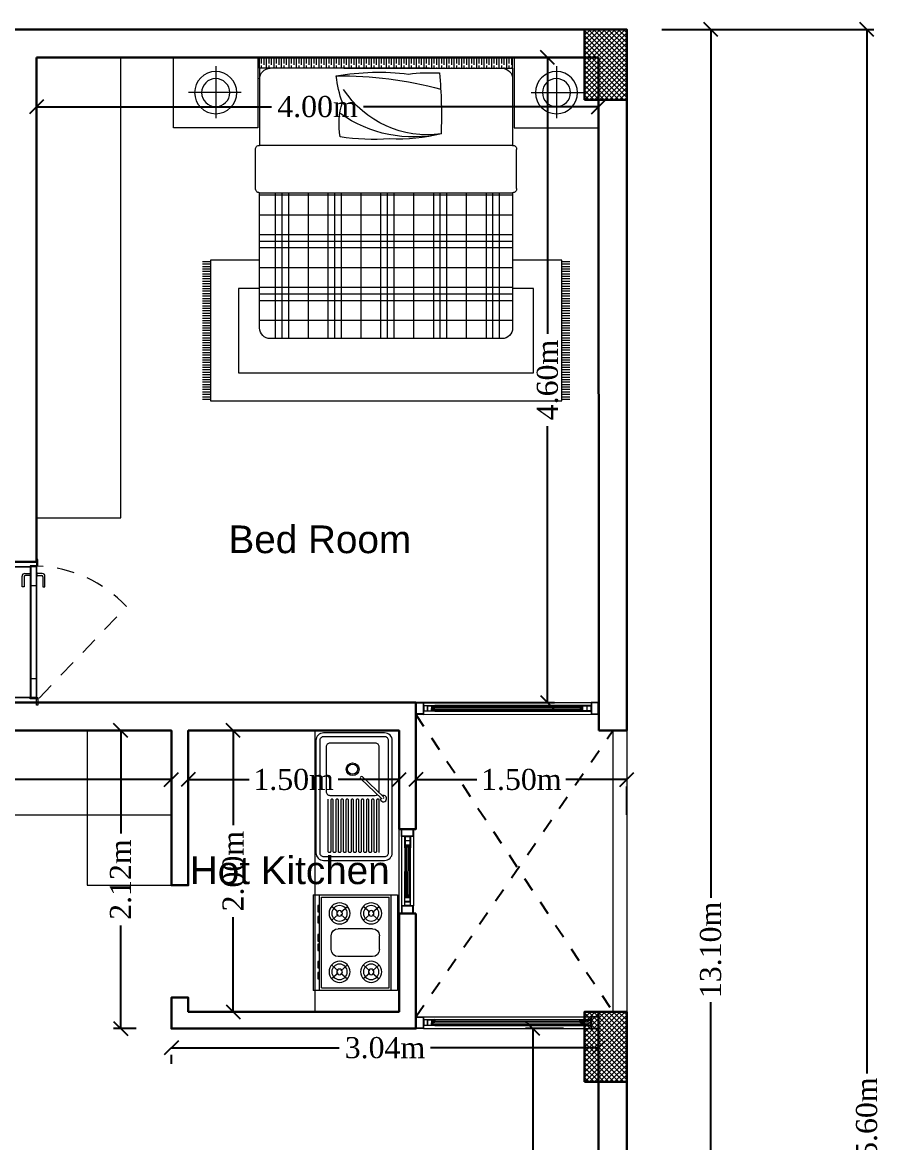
# Model space of a CAD drawing. Header units: millimetres. Extents: x 860 to 1444, y -43 to 267.
# Drawn here: x 1271.9 to 1278.01, y 225.61 to 233.58 of the extents above; entities that cross this region are included whole.
import ezdxf

# ---------------------------------------------------------------- set-up
doc = ezdxf.new("R2010")
doc.units = ezdxf.units.MM
doc.header["$MEASUREMENT"] = 0
doc.linetypes.add('HIDDEN', pattern=[0.375, 0.25, -0.125])
doc.linetypes.add('VW-01 Strichlinie kurz', pattern=[0.15748, 0.07874, -0.07874])
for name, color, linetype, lineweight in [('Dimension', 250, 'Continuous', 9), ('Doors', 252, 'Continuous', 9), ('furniture', 251, 'Continuous', 5), ('furniture int', 251, 'Continuous', 5), ('Furnitures', 251, 'Continuous', 5), ('HATCH', 252, 'Continuous', 5), ('WALL', 7, 'Continuous', 30)]:
    doc.layers.add(name, color=color, linetype=linetype, lineweight=lineweight)
doc.layers.add('Elevation', color=251, linetype='Continuous')
doc.layers.add('windows', color=252, linetype='Continuous')
doc.styles.add('Peshawa CENTER', font='times.ttf', dxfattribs={"height": 0.15})
doc.dimstyles.new('Peshawa', dxfattribs={"dimtxt": 0.15, "dimasz": 0.1, "dimexe": 0.05, "dimexo": 0.25, "dimgap": 0.05, "dimtad": 0, "dimtoh": 1, "dimzin": 0, "dimdsep": 46, "dimtxsty": 'Peshawa CENTER', "dimblk": 'OBLIQUE', "dimcen": 0.09, "dimclrd": 251, "dimclre": 251, "dimclrt": 7, "dimadec": 0, "dimazin": 0, "dimtfac": 1, "dimtofl": 0, "dimtmove": 0, "dimatfit": 3, "dimldrblk": 'NONE', "dimfxl": 0, "dimtolj": 1, "dimtzin": 0, "dimarcsym": 0})

# ---------------------------------------------------------------- blocks, each defined once
blk = doc.blocks.new('_Oblique')
at = {"color": 0, "linetype": 'ByBlock', "lineweight": -2}
blk.add_line((-0.5, -0.5), (0.5, 0.5), dxfattribs=at)
blk = doc.blocks.new('*D237')
at = {"layer": 'Defpoints', "color": 0, "transparency": 16777216}
for p in [(1276.2029, 233.5326), (1276.2029, 220.4326), (1276.8003, 220.4326)]:
    blk.add_point(p, dxfattribs=at)
at = {"layer": 'Dimension', "color": 251, "lineweight": -2, "transparency": 16777216}
for p, q in [((1276.4529, 233.5326), (1276.8503, 233.5326)), ((1276.8003, 233.5326), (1276.8003, 227.3545)), ((1276.8003, 220.4326), (1276.8003, 226.6108)), ((1276.4529, 220.4326), (1276.8503, 220.4326))]:
    blk.add_line(p, q, dxfattribs=at)
at = {"layer": 'Dimension', "color": 251, "lineweight": -2, "transparency": 16777216, "xscale": 0.1, "yscale": 0.1, "zscale": 0.1}
for p, rotation in [((1276.8003, 233.5326), 90), ((1276.8003, 220.4326), 270)]:
    blk.add_blockref('_Oblique', p, dxfattribs=dict(at, rotation=rotation))
at = {"layer": 'Dimension', "color": 7, "transparency": 16777216, "insert": (1276.8003, 226.9826), "char_height": 0.15, "attachment_point": 5, "rotation": 90, "style": 'Peshawa CENTER'}
blk.add_mtext('\\A1;13.10m', dxfattribs=at)
blk = doc.blocks.new('_None')
blk = doc.blocks.new('*D238')
at = {"layer": 'Defpoints', "color": 0, "transparency": 16777216}
for p in [(1276.2029, 233.5326), (1277.9106, 233.5326), (1276.2029, 217.9326)]:
    blk.add_point(p, dxfattribs=at)
at = {"layer": 'Dimension', "color": 251, "lineweight": -2, "transparency": 16777216}
for p, q in [((1276.4529, 233.5326), (1277.9606, 233.5326)), ((1277.9106, 233.5326), (1277.9106, 226.1045)), ((1277.9106, 217.9326), (1277.9106, 225.3608)), ((1276.4529, 217.9326), (1277.9606, 217.9326))]:
    blk.add_line(p, q, dxfattribs=at)
at = {"layer": 'Dimension', "color": 251, "lineweight": -2, "transparency": 16777216, "xscale": 0.1, "yscale": 0.1, "zscale": 0.1}
for p, rotation in [((1277.9106, 233.5326), 90), ((1277.9106, 217.9326), 270)]:
    blk.add_blockref('_Oblique', p, dxfattribs=dict(at, rotation=rotation))
at = {"layer": 'Dimension', "color": 7, "transparency": 16777216, "insert": (1277.9106, 225.7326), "char_height": 0.15, "attachment_point": 5, "rotation": 90, "style": 'Peshawa CENTER'}
blk.add_mtext('\\A1;15.60m', dxfattribs=at)
blk = doc.blocks.new('*U143')
at = {"layer": 'windows', "color": 253, "lineweight": 9}
for p, q in [((-0.0001, 0.823), (0.0005, 1.9938)), ((0.0612, 1.9938), (0.0619, 1.9938)), ((0.0825, 0.823), (0.0824, 1.9938))]:
    blk.add_line(p, q, dxfattribs=at)
at = {"layer": 'windows', "color": 251, "lineweight": 9}
for p, q in [((0.0547, 1.928), (0.0284, 1.9346)), ((0.0555, 0.8887), (0.0292, 0.8822))]:
    blk.add_line(p, q, dxfattribs=at)
at = {"layer": 'windows', "linetype": 'Continuous', "lineweight": 9}
for points in [[(0.0005, 1.9938), (0.0005, 2.0464), (0.0824, 2.0464), (0.0824, 1.9938)], [(0.0593, 1.9659), (0.0593, 1.9659), (0.0593, 1.9918), (0.0238, 1.9918), (0.0238, 1.9659)], [(0.0238, 1.9643), (0.0238, 1.9643), (0.0238, 1.9643), (0.0238, 1.9643), (0.0238, 1.9363), (0.0238, 1.9363), (0.0593, 1.9363), (0.0593, 1.9363), (0.0593, 1.9644), (0.0593, 1.9363), (0.0593, 1.9644), (0.0593, 1.9644), (0.0593, 1.9644), (0.0593, 1.9644), (0.0593, 1.9644), (0.0593, 1.9644), (0.0238, 1.9643), (0.0238, 1.9643), (0.0238, 1.9643), (0.0238, 1.9643)], [(0.0284, 1.928), (0.0547, 1.928), (0.0547, 1.9346), (0.0284, 1.9346)], [(0.0246, 0.8524), (0.0246, 0.8524), (0.0246, 0.8524), (0.0246, 0.8524), (0.0246, 0.8804), (0.0246, 0.8804), (0.0601, 0.8805), (0.0601, 0.8805), (0.0601, 0.8524), (0.0601, 0.8805), (0.0601, 0.8524), (0.0601, 0.8524), (0.0601, 0.8524), (0.0601, 0.8524), (0.0601, 0.8524), (0.0601, 0.8524), (0.0246, 0.8524), (0.0246, 0.8524), (0.0246, 0.8524), (0.0246, 0.8524)], [(0.0292, 0.8887), (0.0555, 0.8887), (0.0555, 0.8822), (0.0292, 0.8822)], [(-0.0001, 0.8229), (0, 0.7703), (0.0825, 0.7704), (0.0825, 0.823)], [(0.0601, 0.8508), (0.0601, 0.8508), (0.0601, 0.825), (0.0246, 0.8249), (0.0246, 0.8508)]]:
    blk.add_lwpolyline(points, close=True, dxfattribs=at)
for points in [[(0.0032, 1.9991), (0.0032, 2.0412, -0.414214), (0.0058, 2.0438), (0.0772, 2.0438, -0.414214), (0.0798, 2.0411), (0.0798, 1.999, -0.414214), (0.0771, 1.9964), (0.0058, 1.9964, -0.414214)], [(0.0026, 0.8177), (0.0026, 0.7756, 0.414214), (0.0052, 0.773), (0.0773, 0.773, 0.414214), (0.0799, 0.7756), (0.0799, 0.8177, 0.414214), (0.0772, 0.8204), (0.0052, 0.8203, 0.414214)]]:
    blk.add_lwpolyline(points, format="xyb", close=True, dxfattribs=at)
for points in [[(0.0619, 1.9938), (0.0619, 1.9346), (0.062, 1.9149), (0.058, 1.9149), (0.058, 1.9175), (0.0593, 1.9175), (0.0593, 1.9346), (0.0238, 1.9346), (0.0238, 1.9175), (0.0251, 1.9175), (0.0251, 1.9149), (0.0212, 1.9149), (0.0212, 1.9346), (0.0211, 1.9938), (0.0619, 1.9938), (0.0238, 1.9938)], [(0.0628, 0.823), (0.0627, 0.8822), (0.0627, 0.9019), (0.0588, 0.9019), (0.0588, 0.8993), (0.0601, 0.8993), (0.0601, 0.8822), (0.0246, 0.8822), (0.0246, 0.8993), (0.0259, 0.8993), (0.0259, 0.9019), (0.022, 0.9019), (0.022, 0.8822), (0.022, 0.823), (0.0628, 0.823), (0.0246, 0.823)]]:
    blk.add_lwpolyline(points, dxfattribs=at)
at = {"layer": 'windows', "color": 253, "lineweight": 9}
for points in [[(0.022, 0.9019), (0.0212, 1.9149)], [(0.062, 1.9149), (0.0627, 0.9019)]]:
    blk.add_lwpolyline(points, dxfattribs=at)
at = {"layer": 'windows', "color": 251, "lineweight": 9}
for points in [[(0.0547, 1.9346), (0.0284, 1.928)], [(0.0555, 0.8822), (0.0292, 0.8887)]]:
    blk.add_lwpolyline(points, dxfattribs=at)
at = {"layer": 'windows', "lineweight": 9}
for points in [[(0.0292, 0.8887), (0.0284, 1.928), (0.0363, 1.928), (0.0371, 0.8887)], [(0.0555, 0.8887), (0.0547, 1.928), (0.0468, 1.928), (0.0476, 0.8887)]]:
    blk.add_lwpolyline(points, close=True, dxfattribs=at)
at = {"layer": 'windows', "color": 251, "lineweight": 9}
for points in [[(0.0468, 1.928), (0.0363, 1.928), (0.0363, 1.9188), (0.0468, 1.9188)], [(0.0455, 1.9267), (0.0376, 1.9267), (0.0376, 1.9201), (0.0455, 1.9201)], [(0.0476, 0.898), (0.0371, 0.8979), (0.0371, 0.8887), (0.0476, 0.8887)], [(0.0463, 0.8966), (0.0384, 0.8966), (0.0384, 0.8901), (0.0463, 0.8901)]]:
    blk.add_lwpolyline(points, close=True, dxfattribs=at)
for centre, start, end in [((0.0248, 1.9114), 2.87925, 86.40836), ((0.0583, 1.9114), 93.64456, 177.17367), ((0.0256, 0.9054), 273.64456, 357.17367), ((0.0591, 0.9054), 182.87925, 266.40836)]:
    blk.add_arc(centre, 0.00351, start, end, dxfattribs=at)
blk = doc.blocks.new('la3')
at = {"layer": 'Furnitures'}
for p, q in [((0.2519, -0.069), (0.0943, -0.2343)), ((0.2664, -0.0828), (0.1088, -0.2481)), ((0.0946, -0.2463), (0.0968, -0.2483))]:
    blk.add_line(p, q, dxfattribs=at)
for points in [[(0.75, -0.539), (0.75, -0.06, 0.414214), (0.69, 0), (-0.19, 0, 0.414214), (-0.25, -0.06), (-0.25, -0.539, 0.414214), (-0.19, -0.599), (0.69, -0.599, 0.414214)], [(0.72, -0.539), (0.72, -0.06, 0.414214), (0.69, -0.03), (-0.19, -0.03, 0.414214), (-0.22, -0.06), (-0.22, -0.539, 0.414214), (-0.19, -0.569), (0.69, -0.569, 0.414214)]]:
    blk.add_lwpolyline(points, format="xyb", close=True, dxfattribs=at)
for points in [[(0.2195, -0.1029), (-0.14, -0.1029, 0.414214), (-0.17, -0.1329), (-0.17, -0.489, 0.414214), (-0.14, -0.519), (0.21, -0.519, 0.414214), (0.24, -0.489), (0.24, -0.1329, 0.151338), (0.2347, -0.1159)], [(0.6891, -0.1029), (0.2776, -0.1029, 0.414214), (0.2691, -0.1114), (0.2691, -0.1144, 0.414214), (0.2776, -0.1229), (0.6806, -0.1229, -0.414214), (0.6891, -0.1314), (0.6891, -0.1344, -0.414214), (0.6806, -0.1429), (0.2776, -0.1429, 0.414214), (0.2691, -0.1514), (0.2691, -0.1544, 0.414214), (0.2776, -0.1629), (0.6806, -0.1629, -0.414214), (0.6891, -0.1714), (0.6891, -0.1744, -0.414214), (0.6806, -0.1829), (0.2776, -0.1829, 0.414214), (0.2691, -0.1914), (0.2691, -0.1944, 0.414214), (0.2776, -0.2029), (0.6806, -0.2029, -0.414214), (0.6891, -0.2114), (0.6891, -0.2144, -0.414214), (0.6806, -0.2229), (0.2776, -0.2229, 0.414214), (0.2691, -0.2314), (0.2691, -0.2344, 0.414214), (0.2776, -0.2429), (0.6806, -0.2429, -0.414214), (0.6891, -0.2514), (0.6891, -0.2544, -0.414214), (0.6806, -0.2629), (0.2776, -0.2629, 0.414214), (0.2691, -0.2714), (0.2691, -0.2744, 0.414214), (0.2776, -0.2829), (0.6806, -0.2829, -0.414214), (0.6891, -0.2914), (0.6891, -0.2944, -0.414214), (0.6806, -0.3029), (0.2776, -0.3029, 0.414214), (0.2691, -0.3114), (0.2691, -0.3144, 0.414214), (0.2776, -0.3229), (0.6806, -0.3229, -0.414214), (0.6891, -0.3314), (0.6891, -0.3344, -0.414214), (0.6806, -0.3429), (0.2776, -0.3429, 0.414214), (0.2691, -0.3514), (0.2691, -0.3544, 0.414214), (0.2776, -0.3629), (0.6806, -0.3629, -0.414214), (0.6891, -0.3714), (0.6891, -0.3744, -0.414214), (0.6806, -0.3829), (0.2776, -0.3829, 0.414214), (0.2691, -0.3914), (0.2691, -0.3944, 0.414214), (0.2776, -0.4029), (0.6806, -0.4029, -0.414214), (0.6891, -0.4114), (0.6891, -0.4144, -0.414214), (0.6806, -0.4229), (0.2776, -0.4229, 0.414214), (0.2691, -0.4314), (0.2691, -0.4344, 0.414214), (0.2776, -0.4429), (0.6806, -0.4429, -0.414214), (0.6891, -0.4514), (0.6891, -0.4544, -0.414214), (0.6806, -0.4629), (0.2776, -0.4629, 0.414214), (0.2691, -0.4714), (0.2691, -0.4744, 0.414214), (0.2776, -0.4829), (0.6806, -0.4829, -0.414214), (0.6891, -0.4914), (0.6891, -0.4944, -0.414214), (0.6806, -0.5029), (0.2691, -0.5029)]]:
    blk.add_lwpolyline(points, format="xyb", dxfattribs=at)
for radius in [0.05, 0.04]:
    blk.add_circle((0.035, -0.3109), radius, dxfattribs=at)
for centre, radius, start, end in [((0.265, -0.0697), 0.025, 249.94386, 202.7875), ((0.258, -0.0748), 0.0085, 46.36568, 136.36568), ((0.1005, -0.2401), 0.0085, 136.36568, 226.36568), ((0.1026, -0.2422), 0.0085, 226.36568, 316.36568)]:
    blk.add_arc(centre, radius, start, end, dxfattribs=at)
blk = doc.blocks.new('A$C73342E29')
at = {"layer": 'Furnitures'}
for p, q in [((0.6801, 0.6), (0, 0.6)), ((0, 0.6), (0, 0)), ((0.6805, 0), (0.6805, 0.6011)), ((0, 0.5557), (0.6805, 0.5557)), ((0.0179, 0.0597), (0.0179, 0.5414)), ((0.0179, 0.5414), (0.6626, 0.5414)), ((0.6626, 0.0597), (0.6626, 0.5414)), ((0.1237, 0.4226), (0.0827, 0.4693)), ((0.1237, 0.4033), (0.0827, 0.3566)), ((0.1406, 0.4226), (0.1817, 0.4693)), ((0.1406, 0.4033), (0.1817, 0.3566)), ((0.241, 0.4228), (0.241, 0.1783)), ((0.291, 0.4728), (0.3895, 0.4728)), ((0.4395, 0.4228), (0.4395, 0.1783)), ((0.5399, 0.4226), (0.4988, 0.4693)), ((0.5399, 0.4033), (0.4988, 0.3566)), ((0.5568, 0.4226), (0.5978, 0.4693)), ((0.5568, 0.4033), (0.5978, 0.3566)), ((0.1237, 0.1978), (0.0827, 0.2445)), ((0.1406, 0.1978), (0.1817, 0.2445)), ((0.5399, 0.1978), (0.4988, 0.2445)), ((0.5568, 0.1978), (0.5978, 0.2445)), ((0.1237, 0.1785), (0.0827, 0.1318)), ((0.1406, 0.1785), (0.1817, 0.1318)), ((0.5399, 0.1785), (0.4988, 0.1318)), ((0.5568, 0.1785), (0.5978, 0.1318)), ((0.291, 0.1283), (0.3895, 0.1283)), ((0, 0.0454), (0.6805, 0.0454)), ((0.0179, 0.0597), (0.6626, 0.0597)), ((0.0821, 0.034), (0.0821, 0.0454)), ((0.1275, 0.034), (0.0821, 0.034)), ((0.1275, 0.0454), (0.1275, 0.034)), ((0.1615, 0.034), (0.1615, 0.0454)), ((0.2069, 0.034), (0.1615, 0.034)), ((0.2069, 0.0454), (0.2069, 0.034)), ((0.2838, 0.034), (0.2838, 0.0454)), ((0.3292, 0.034), (0.2838, 0.034)), ((0.3292, 0.0454), (0.3292, 0.034)), ((0.3516, 0.034), (0.3516, 0.0454)), ((0.397, 0.034), (0.3516, 0.034)), ((0.397, 0.0454), (0.397, 0.034)), ((0.4807, 0.034), (0.4807, 0.0454)), ((0.526, 0.034), (0.4807, 0.034)), ((0.526, 0.0454), (0.526, 0.034)), ((0.5601, 0.034), (0.5601, 0.0454)), ((0.6054, 0.034), (0.5601, 0.034)), ((0.6054, 0.0454), (0.6054, 0.034)), ((0.6805, 0), (0, 0))]:
    blk.add_line(p, q, dxfattribs=at)
for centre, radius in [((0.1322, 0.413), 0.075), ((0.5483, 0.413), 0.075), ((0.1322, 0.413), 0.055), ((0.1322, 0.413), 0.02), ((0.5483, 0.413), 0.055), ((0.5483, 0.413), 0.02), ((0.1322, 0.1882), 0.075), ((0.1322, 0.1882), 0.055), ((0.5483, 0.1882), 0.075), ((0.5483, 0.1882), 0.055), ((0.1322, 0.1882), 0.02), ((0.5483, 0.1882), 0.02)]:
    blk.add_circle(centre, radius, dxfattribs=at)
for centre, start, end in [((0.291, 0.4228), 90, 180), ((0.3895, 0.4228), 0, 90), ((0.291, 0.1783), 180, 270), ((0.3895, 0.1783), 270, 360)]:
    blk.add_arc(centre, 0.05, start, end, dxfattribs=at)
blk = doc.blocks.new('*U145')
at = {"layer": 'windows', "color": 253, "lineweight": 9}
for p, q in [((0, 0.3322), (0.0006, 0.8159)), ((0.0613, 0.8159), (0.062, 0.8159)), ((0.0825, 0.3322), (0.0825, 0.8159))]:
    blk.add_line(p, q, dxfattribs=at)
at = {"layer": 'windows', "color": 251, "lineweight": 9}
for p, q in [((0.0548, 0.7502), (0.0285, 0.7567)), ((0.0556, 0.398), (0.0292, 0.3914))]:
    blk.add_line(p, q, dxfattribs=at)
at = {"layer": 'windows', "linetype": 'Continuous', "lineweight": 9}
for points in [[(0.0006, 0.8159), (0.0006, 0.8685), (0.0825, 0.8685), (0.0825, 0.8159)], [(0.0594, 0.7881), (0.0594, 0.7881), (0.0594, 0.8139), (0.0239, 0.8139), (0.0239, 0.788)], [(0.0239, 0.7865), (0.0239, 0.7865), (0.0239, 0.7865), (0.0239, 0.7865), (0.0239, 0.7584), (0.0239, 0.7584), (0.0594, 0.7585), (0.0594, 0.7585), (0.0594, 0.7865), (0.0594, 0.7585), (0.0594, 0.7865), (0.0594, 0.7865), (0.0594, 0.7865), (0.0594, 0.7865), (0.0594, 0.7865), (0.0594, 0.7865), (0.0239, 0.7865), (0.0239, 0.7865), (0.0239, 0.7865), (0.0239, 0.7865)], [(0.0285, 0.7501), (0.0548, 0.7502), (0.0548, 0.7567), (0.0285, 0.7567)], [(0.0292, 0.398), (0.0556, 0.398), (0.0556, 0.3914), (0.0292, 0.3914)], [(0, 0.3322), (0, 0.2796), (0.0826, 0.2796), (0.0825, 0.3322)], [(0.0247, 0.3616), (0.0247, 0.3616), (0.0247, 0.3616), (0.0247, 0.3616), (0.0246, 0.3897), (0.0246, 0.3897), (0.0602, 0.3897), (0.0602, 0.3897), (0.0602, 0.3617), (0.0602, 0.3897), (0.0602, 0.3617), (0.0602, 0.3617), (0.0602, 0.3617), (0.0602, 0.3617), (0.0602, 0.3617), (0.0602, 0.3617), (0.0247, 0.3616), (0.0247, 0.3616), (0.0247, 0.3616), (0.0247, 0.3616)], [(0.0602, 0.3601), (0.0602, 0.3601), (0.0602, 0.3342), (0.0247, 0.3342), (0.0247, 0.3601)]]:
    blk.add_lwpolyline(points, close=True, dxfattribs=at)
for points in [[(0.0033, 0.8212), (0.0033, 0.8633, -0.414214), (0.0059, 0.8659), (0.0773, 0.8659, -0.414214), (0.0799, 0.8633), (0.0799, 0.8212, -0.414214), (0.0772, 0.8185), (0.0059, 0.8186, -0.414214)], [(0.0026, 0.3269), (0.0026, 0.2848, 0.414214), (0.0053, 0.2822), (0.0773, 0.2822, 0.414214), (0.0799, 0.2849), (0.0799, 0.327, 0.414214), (0.0773, 0.3296), (0.0052, 0.3295, 0.414214)]]:
    blk.add_lwpolyline(points, format="xyb", close=True, dxfattribs=at)
for points in [[(0.062, 0.8159), (0.062, 0.7567), (0.062, 0.737), (0.0581, 0.737), (0.0581, 0.7396), (0.0594, 0.7396), (0.0594, 0.7567), (0.0239, 0.7567), (0.0239, 0.7396), (0.0252, 0.7396), (0.0252, 0.737), (0.0213, 0.737), (0.0213, 0.7567), (0.0212, 0.8159), (0.062, 0.8159), (0.0239, 0.8159)], [(0.0628, 0.3322), (0.0628, 0.3914), (0.0628, 0.4111), (0.0588, 0.4111), (0.0588, 0.4085), (0.0602, 0.4085), (0.0602, 0.3914), (0.0246, 0.3914), (0.0246, 0.4085), (0.026, 0.4085), (0.026, 0.4111), (0.022, 0.4111), (0.022, 0.3914), (0.022, 0.3322), (0.0628, 0.3322), (0.0247, 0.3322)]]:
    blk.add_lwpolyline(points, dxfattribs=at)
at = {"layer": 'windows', "color": 253, "lineweight": 9}
for points in [[(0.022, 0.4111), (0.0213, 0.737)], [(0.062, 0.737), (0.0628, 0.4111)]]:
    blk.add_lwpolyline(points, dxfattribs=at)
at = {"layer": 'windows', "color": 251, "lineweight": 9}
for points in [[(0.0548, 0.7567), (0.0285, 0.7501)], [(0.0556, 0.3914), (0.0292, 0.398)]]:
    blk.add_lwpolyline(points, dxfattribs=at)
at = {"layer": 'windows', "lineweight": 9}
for points in [[(0.0292, 0.398), (0.0285, 0.7501), (0.0364, 0.7501), (0.0372, 0.398)], [(0.0556, 0.398), (0.0548, 0.7502), (0.0469, 0.7502), (0.0476, 0.398)]]:
    blk.add_lwpolyline(points, close=True, dxfattribs=at)
at = {"layer": 'windows', "color": 251, "lineweight": 9}
for points in [[(0.0469, 0.7502), (0.0364, 0.7501), (0.0364, 0.7409), (0.0469, 0.7409)], [(0.0456, 0.7488), (0.0377, 0.7488), (0.0377, 0.7423), (0.0456, 0.7423)], [(0.0477, 0.4072), (0.0371, 0.4072), (0.0371, 0.398), (0.0477, 0.398)], [(0.0463, 0.4059), (0.0384, 0.4059), (0.0385, 0.3993), (0.0463, 0.3993)]]:
    blk.add_lwpolyline(points, close=True, dxfattribs=at)
for centre, start, end in [((0.0249, 0.7335), 2.87925, 86.40836), ((0.0584, 0.7335), 93.64456, 177.17367), ((0.0256, 0.4146), 273.64456, 357.17367), ((0.0591, 0.4146), 182.87925, 266.40836)]:
    blk.add_arc(centre, 0.00351, start, end, dxfattribs=at)
blk = doc.blocks.new('*U133')
at = {"layer": 'Doors', "ltscale": 5}
for p, q in [((0.0575, 0.9254), (0.0568, 0.7738)), ((0.9864, 0.9207), (0.9856, 0.7691))]:
    blk.add_line(p, q, dxfattribs=at)
at = {"layer": 'Doors', "linetype": 'Continuous'}
for p, q in [((0.8439, 0.8142), (0.8439, 0.8285)), ((0.8439, 0.8285), (0.9203, 0.8281)), ((0.9155, 0.8138), (0.8439, 0.8142)), ((0.9248, 0.7708), (0.925, 0.8042)), ((0.9393, 0.8089), (0.9391, 0.7707)), ((0.9174, 0.7223), (0.9174, 0.7251)), ((0.9461, 0.7221), (0.9174, 0.7223)), ((0.9463, 0.7707), (0.9176, 0.7709)), ((0.9176, 0.7709), (0.9176, 0.768)), ((0.9246, 0.7222), (0.9244, 0.6888)), ((0.9387, 0.684), (0.9389, 0.7222)), ((0.9461, 0.7221), (0.9461, 0.725)), ((0.9463, 0.7707), (0.9463, 0.7678)), ((0.8432, 0.6797), (0.8431, 0.6654)), ((0.8431, 0.6654), (0.9195, 0.665)), ((0.9148, 0.6793), (0.8432, 0.6797))]:
    blk.add_line(p, q, dxfattribs=at)
at = {"layer": 'Doors'}
for p, q in [((0.1913, 0.7716, 0), (0.1911, 0.7288, 0)), ((0.8541, 0.7683, 0), (0.8539, 0.7255, 0))]:
    blk.add_line(p, q, dxfattribs=at)
at = {"layer": 'Doors', "linetype": 'HIDDEN', "ltscale": 0.5}
blk.add_line((0.0521, 0.7115, 0), (0.6998, 0.0854), dxfattribs=at)
at = {"layer": 'Doors'}
for points in [[(0.0534, 0.9295), (-0.0022, 0.9298), (-0.0021, 0.9387), (0.0535, 0.9384)], [(0.9905, 0.9248), (1.0461, 0.9245), (1.0461, 0.9334), (0.9905, 0.9337)], [(0.002, 0.7298), (0.0483, 0.7296), (0.0483, 0.7206), (0.002, 0.7209)], [(0.9914, 0.7248), (0.0535, 0.7295), (0.0538, 0.7723), (0.9916, 0.7676)], [(0.9879, 0.7284), (0.0571, 0.7331), (0.0573, 0.7687), (0.9881, 0.764)], [(1.0399, 0.7245), (0.9935, 0.7248), (0.9935, 0.7159), (1.0398, 0.7156)]]:
    blk.add_lwpolyline(points, close=True, dxfattribs=at)
at = {"layer": 'Doors', "ltscale": 5}
for points in [[(0.0483, 0.7296), (0.0483, 0.7296), (0.0486, 0.7739), (0.0568, 0.7738), (0.0575, 0.9254), (0.0534, 0.9254), (0.0534, 0.9295), (0.022, 0.9297), (0.0209, 0.7297), (0.0483, 0.7296)], [(0.9935, 0.7248), (0.9935, 0.7248), (0.9938, 0.7691), (0.9856, 0.7691), (0.9864, 0.9207), (0.9905, 0.9207), (0.9905, 0.9248), (1.0219, 0.9246), (1.0209, 0.7246), (0.9935, 0.7248)]]:
    blk.add_lwpolyline(points, dxfattribs=at)
at = {"layer": 'Doors', "linetype": 'Continuous'}
blk.add_lwpolyline([(0.0523, 0.7771, 0.414214), (0.0514, 0.7762), (0.0513, 0.7681, 0.414214), (0.0523, 0.7671), (0.0542, 0.7671, 0.414214), (0.0552, 0.768), (0.0552, 0.7762, 0.414214), (0.0543, 0.7771)], format="xyb", close=True, dxfattribs=at)
blk.add_circle((0.0521, 0.7233), 0.00573, dxfattribs=at)
for centre, radius, start, end in [((0.9154, 0.8043), 0.00955, 359.70999, 89.70999), ((0.9202, 0.809, 0), 0.0191, 359.70999, 89.70999), ((0.9148, 0.6889), 0.00955, 269.70999, 359.70999), ((0.9196, 0.6841, 0), 0.0191, 269.70999, 359.70999)]:
    blk.add_arc(centre, radius, start, end, dxfattribs=at)
at = {"layer": 'Doors', "linetype": 'HIDDEN', "ltscale": 0.5}
blk.add_arc((0.0869, 0.7514), 0.9052, 312.62367, 357.73013, dxfattribs=at)
blk = doc.blocks.new('*D244')
at = {"layer": 'Defpoints', "color": 0, "transparency": 16777216}
for p in [(1272.0029, 233.3326), (1276.0029, 233.3326), (1276.0029, 232.9823)]:
    blk.add_point(p, dxfattribs=at)
at = {"layer": 'HATCH', "color": 251, "lineweight": -2, "transparency": 16777216}
for p, q in [((1272.0029, 233.0826), (1272.0029, 232.9323)), ((1276.0029, 233.0826), (1276.0029, 232.9323)), ((1272.0029, 232.9823), (1273.6752, 232.9823)), ((1276.0029, 232.9823), (1274.3306, 232.9823))]:
    blk.add_line(p, q, dxfattribs=at)
at = {"layer": 'HATCH', "color": 251, "lineweight": -2, "transparency": 16777216, "xscale": 0.1, "yscale": 0.1, "zscale": 0.1, "rotation": 180}
blk.add_blockref('_Oblique', (1272.0029, 232.9823), dxfattribs=at)
at = {"layer": 'HATCH', "color": 251, "lineweight": -2, "transparency": 16777216, "xscale": 0.1, "yscale": 0.1, "zscale": 0.1}
blk.add_blockref('_Oblique', (1276.0029, 232.9823), dxfattribs=at)
at = {"layer": 'HATCH', "color": 7, "transparency": 16777216, "insert": (1274.0029, 232.9823), "char_height": 0.15, "attachment_point": 5, "style": 'Peshawa CENTER'}
blk.add_mtext('\\A1;4.00m', dxfattribs=at)
blk = doc.blocks.new('*D245')
at = {"layer": 'Defpoints', "color": 0, "transparency": 16777216}
for p in [(1274.4408, 233.3326), (1275.6395, 233.3326), (1274.4408, 228.7431)]:
    blk.add_point(p, dxfattribs=at)
at = {"layer": 'HATCH', "color": 251, "lineweight": -2, "transparency": 16777216}
for p, q in [((1274.6908, 233.3326), (1275.6895, 233.3326)), ((1275.6395, 233.3326), (1275.6395, 231.3656)), ((1275.6395, 228.7431), (1275.6395, 230.7101)), ((1274.6908, 228.7431), (1275.6895, 228.7431))]:
    blk.add_line(p, q, dxfattribs=at)
at = {"layer": 'HATCH', "color": 251, "lineweight": -2, "transparency": 16777216, "xscale": 0.1, "yscale": 0.1, "zscale": 0.1}
for p, rotation in [((1275.6395, 233.3326), 90), ((1275.6395, 228.7431), 270)]:
    blk.add_blockref('_Oblique', p, dxfattribs=dict(at, rotation=rotation))
at = {"layer": 'HATCH', "color": 7, "transparency": 16777216, "insert": (1275.6395, 231.0379), "char_height": 0.15, "attachment_point": 5, "rotation": 90, "style": 'Peshawa CENTER'}
blk.add_mtext('\\A1;4.60m', dxfattribs=at)
blk = doc.blocks.new('*D247')
at = {"layer": 'Defpoints', "color": 0, "transparency": 16777216}
for p in [(1269.8029, 228.5431), (1272.9629, 228.5431), (1272.9629, 228.1946)]:
    blk.add_point(p, dxfattribs=at)
at = {"layer": 'HATCH', "color": 251, "lineweight": -2, "transparency": 16777216}
for p, q in [((1269.8029, 228.2931), (1269.8029, 228.1446)), ((1272.9629, 228.2931), (1272.9629, 228.1446)), ((1269.8029, 228.1946), (1271.0579, 228.1946)), ((1272.9629, 228.1946), (1271.7079, 228.1946))]:
    blk.add_line(p, q, dxfattribs=at)
at = {"layer": 'HATCH', "color": 251, "lineweight": -2, "transparency": 16777216, "xscale": 0.1, "yscale": 0.1, "zscale": 0.1, "rotation": 180}
blk.add_blockref('_Oblique', (1269.8029, 228.1946), dxfattribs=at)
at = {"layer": 'HATCH', "color": 251, "lineweight": -2, "transparency": 16777216, "xscale": 0.1, "yscale": 0.1, "zscale": 0.1}
blk.add_blockref('_Oblique', (1272.9629, 228.1946), dxfattribs=at)
at = {"layer": 'HATCH', "color": 7, "transparency": 16777216, "insert": (1271.3829, 228.1946), "char_height": 0.15, "attachment_point": 5, "style": 'Peshawa CENTER'}
blk.add_mtext('\\A1;3.16m', dxfattribs=at)
blk = doc.blocks.new('*D249')
at = {"layer": 'Defpoints', "color": 0, "transparency": 16777216}
for p in [(1273.0829, 228.5431), (1274.5829, 228.5431), (1274.5829, 228.1946)]:
    blk.add_point(p, dxfattribs=at)
at = {"layer": 'HATCH', "color": 251, "lineweight": -2, "transparency": 16777216}
for p, q in [((1273.0829, 228.2931), (1273.0829, 228.1446)), ((1274.5829, 228.2931), (1274.5829, 228.1446)), ((1273.0829, 228.1946), (1273.5164, 228.1946)), ((1274.5829, 228.1946), (1274.1494, 228.1946))]:
    blk.add_line(p, q, dxfattribs=at)
at = {"layer": 'HATCH', "color": 251, "lineweight": -2, "transparency": 16777216, "xscale": 0.1, "yscale": 0.1, "zscale": 0.1, "rotation": 180}
blk.add_blockref('_Oblique', (1273.0829, 228.1946), dxfattribs=at)
at = {"layer": 'HATCH', "color": 251, "lineweight": -2, "transparency": 16777216, "xscale": 0.1, "yscale": 0.1, "zscale": 0.1}
blk.add_blockref('_Oblique', (1274.5829, 228.1946), dxfattribs=at)
at = {"layer": 'HATCH', "color": 7, "transparency": 16777216, "insert": (1273.8329, 228.1946), "char_height": 0.15, "attachment_point": 5, "style": 'Peshawa CENTER'}
blk.add_mtext('\\A1;1.50m', dxfattribs=at)
blk = doc.blocks.new('*D250')
at = {"layer": 'Defpoints', "color": 0, "transparency": 16777216}
for p in [(1274.7029, 228.1946), (1276.2029, 228.1946), (1276.2029, 228.1946)]:
    blk.add_point(p, dxfattribs=at)
at = {"layer": 'HATCH', "color": 251, "lineweight": -2, "transparency": 16777216}
for p, q in [((1274.7029, 228.4446), (1274.7029, 228.2446)), ((1274.7029, 228.1946), (1275.1364, 228.1946)), ((1276.2029, 228.1946), (1275.7694, 228.1946)), ((1276.2029, 227.9446), (1276.2029, 228.1446))]:
    blk.add_line(p, q, dxfattribs=at)
at = {"layer": 'HATCH', "color": 251, "lineweight": -2, "transparency": 16777216, "xscale": 0.1, "yscale": 0.1, "zscale": 0.1, "rotation": 180}
blk.add_blockref('_Oblique', (1274.7029, 228.1946), dxfattribs=at)
at = {"layer": 'HATCH', "color": 251, "lineweight": -2, "transparency": 16777216, "xscale": 0.1, "yscale": 0.1, "zscale": 0.1}
blk.add_blockref('_Oblique', (1276.2029, 228.1946), dxfattribs=at)
at = {"layer": 'HATCH', "color": 7, "transparency": 16777216, "insert": (1275.4529, 228.1946), "char_height": 0.15, "attachment_point": 5, "style": 'Peshawa CENTER'}
blk.add_mtext('\\A1;1.50m', dxfattribs=at)
blk = doc.blocks.new('*D251')
at = {"layer": 'Defpoints', "color": 0, "transparency": 16777216}
for p in [(1273.4151, 228.5431), (1273.4034, 226.5431), (1273.4151, 226.5431)]:
    blk.add_point(p, dxfattribs=at)
at = {"layer": 'HATCH', "color": 251, "lineweight": -2, "transparency": 16777216}
for p, q in [((1273.1651, 228.5431), (1273.3534, 228.5431)), ((1273.4034, 228.5431), (1273.4034, 227.8702)), ((1273.4034, 226.5431), (1273.4034, 227.216)), ((1273.1651, 226.5431), (1273.3534, 226.5431))]:
    blk.add_line(p, q, dxfattribs=at)
at = {"layer": 'HATCH', "color": 251, "lineweight": -2, "transparency": 16777216, "xscale": 0.1, "yscale": 0.1, "zscale": 0.1}
for p, rotation in [((1273.4034, 228.5431), 90), ((1273.4034, 226.5431), 270)]:
    blk.add_blockref('_Oblique', p, dxfattribs=dict(at, rotation=rotation))
at = {"layer": 'HATCH', "color": 7, "transparency": 16777216, "insert": (1273.4034, 227.5431), "char_height": 0.15, "attachment_point": 5, "rotation": 90, "style": 'Peshawa CENTER'}
blk.add_mtext('\\A1;2.00m', dxfattribs=at)
blk = doc.blocks.new('*D252')
at = {"layer": 'Defpoints', "color": 0, "transparency": 16777216}
for p in [(1276.003, 226.4237), (1275.5338, 220.6326), (1276.0029, 220.6326)]:
    blk.add_point(p, dxfattribs=at)
at = {"layer": 'HATCH', "color": 251, "lineweight": -2, "transparency": 16777216}
for p, q in [((1275.753, 226.4237), (1275.4838, 226.4237)), ((1275.5338, 226.4237), (1275.5338, 223.8523)), ((1275.5338, 220.6326), (1275.5338, 223.204)), ((1275.7529, 220.6326), (1275.4838, 220.6326))]:
    blk.add_line(p, q, dxfattribs=at)
at = {"layer": 'HATCH', "color": 251, "lineweight": -2, "transparency": 16777216, "xscale": 0.1, "yscale": 0.1, "zscale": 0.1}
for p, rotation in [((1275.5338, 226.4237), 90), ((1275.5338, 220.6326), 270)]:
    blk.add_blockref('_Oblique', p, dxfattribs=dict(at, rotation=rotation))
at = {"layer": 'HATCH', "color": 7, "transparency": 16777216, "insert": (1275.5338, 223.5282), "char_height": 0.15, "attachment_point": 5, "rotation": 90, "style": 'Peshawa CENTER'}
blk.add_mtext('\\A1;5.80m', dxfattribs=at)
blk = doc.blocks.new('*D258')
at = {"layer": 'Defpoints', "color": 0, "transparency": 16777216}
for p in [(1272.9629, 226.4231), (1276.0029, 226.4231), (1276.0029, 226.2859)]:
    blk.add_point(p, dxfattribs=at)
at = {"layer": 'HATCH', "color": 251, "lineweight": -2, "transparency": 16777216}
for p, q in [((1272.9629, 226.2859), (1274.1579, 226.2859)), ((1272.9629, 226.1731), (1272.9629, 226.2359)), ((1276.0029, 226.2859), (1274.8079, 226.2859)), ((1276.0029, 226.1731), (1276.0029, 226.2359))]:
    blk.add_line(p, q, dxfattribs=at)
at = {"layer": 'HATCH', "color": 251, "lineweight": -2, "transparency": 16777216, "xscale": 0.1, "yscale": 0.1, "zscale": 0.1, "rotation": 180}
blk.add_blockref('_Oblique', (1272.9629, 226.2859), dxfattribs=at)
at = {"layer": 'HATCH', "color": 251, "lineweight": -2, "transparency": 16777216, "xscale": 0.1, "yscale": 0.1, "zscale": 0.1}
blk.add_blockref('_Oblique', (1276.0029, 226.2859), dxfattribs=at)
at = {"layer": 'HATCH', "color": 7, "transparency": 16777216, "insert": (1274.4829, 226.2859), "char_height": 0.15, "attachment_point": 5, "style": 'Peshawa CENTER'}
blk.add_mtext('\\A1;3.04m', dxfattribs=at)
blk = doc.blocks.new('*D259')
at = {"layer": 'Defpoints', "color": 0, "transparency": 16777216}
for p in [(1272.9629, 228.5431), (1272.6025, 226.4231), (1272.9629, 226.4231)]:
    blk.add_point(p, dxfattribs=at)
at = {"layer": 'HATCH', "color": 251, "lineweight": -2, "transparency": 16777216}
for p, q in [((1272.7129, 228.5431), (1272.5525, 228.5431)), ((1272.6025, 228.5431), (1272.6025, 227.8102)), ((1272.6025, 226.4231), (1272.6025, 227.156)), ((1272.7129, 226.4231), (1272.5525, 226.4231))]:
    blk.add_line(p, q, dxfattribs=at)
at = {"layer": 'HATCH', "color": 251, "lineweight": -2, "transparency": 16777216, "xscale": 0.1, "yscale": 0.1, "zscale": 0.1}
for p, rotation in [((1272.6025, 228.5431), 90), ((1272.6025, 226.4231), 270)]:
    blk.add_blockref('_Oblique', p, dxfattribs=dict(at, rotation=rotation))
at = {"layer": 'HATCH', "color": 7, "transparency": 16777216, "insert": (1272.6025, 227.4831), "char_height": 0.15, "attachment_point": 5, "rotation": 90, "style": 'Peshawa CENTER'}
blk.add_mtext('\\A1;2.12m', dxfattribs=at)
blk = doc.blocks.new('A$C6AB81989')
at = {"layer": 'Furnitures', "lineweight": 5}
h = blk.add_hatch(dxfattribs=at)
h.set_pattern_fill('GOST_WOOD', color=256, scale=0.0089, angle=180)
h.set_pattern_definition([(270, (-8111.454536, -3547.92907), (-0.0534, 1e-17), [0.089, -0.0178]), (270, (-8111.472336, -3547.91127), (-0.0534, 1e-17), [0.0534, -0.01335, 0.0267, -0.01335]), (270, (-8111.490136, -3547.88457), (-0.0534, 1e-17), [0.089, -0.0178])])
h.paths.add_polyline_path([(3.2394, 5.4392), (1.4394, 5.4392), (1.4394, 5.363), (2.6394, 5.363), (3.2394, 5.363)])
h = blk.add_hatch(dxfattribs=at)
h.set_pattern_fill('PLASTI', color=256, scale=1.5, angle=180)
h.set_pattern_definition([(180, (-8111.45454, -3547.92907), (-5e-17, -0.375), []), (180, (-8111.45454, -3547.97595), (-5e-17, -0.375), []), (180, (-8111.45454, -3548.02282), (-5e-17, -0.375), []), (180, (-8111.45454, -3548.16345), (-5e-17, -0.375), [])])
h.paths.add_polyline_path([(3.2394, 4.4768), (2.2944, 4.4768), (1.4394, 4.4768), (1.4394, 3.5154, 0.414214), (1.5156, 3.4392), (2.5632, 3.4392), (3.1632, 3.4392, 0.414214), (3.2394, 3.5154)])
h = blk.add_hatch(dxfattribs=at)
h.set_pattern_fill('PLASTI', color=256, scale=1.5, angle=90, style=0)
h.set_pattern_definition([(90, (-8111.45454, -3547.92907), (-0.375, 2e-17), []), (90, (-8111.5014, -3547.92907), (-0.375, 2e-17), []), (90, (-8111.5483, -3547.92907), (-0.375, 2e-17), []), (90, (-8111.6889, -3547.92907), (-0.375, 2e-17), [])])
h.paths.add_polyline_path([(3.2394, 4.4768), (2.2944, 4.4768), (1.4394, 4.4768), (1.4394, 3.5154, 0.414214), (1.5156, 3.4392), (2.5632, 3.4392), (3.1632, 3.4392, 0.414214), (3.2394, 3.5154)])
h = blk.add_hatch(dxfattribs=at)
h.set_pattern_fill('LINE', color=256, scale=0.14)
h.set_pattern_definition([(0, (-12715.385971, -236.018165), (0, 0.0175), [])])
h.paths.add_polyline_path([(1.0894, 3.9961), (1.032, 3.9961), (1.032, 2.996), (1.0894, 2.996)])
h = blk.add_hatch(dxfattribs=at)
h.set_pattern_fill('LINE', color=256, scale=0.14)
h.set_pattern_definition([(0, (-12715.685971, -236.018165), (0, 0.0175), [])])
h.paths.add_polyline_path([(3.5894, 3.9961), (3.6467, 3.9961), (3.6467, 2.996), (3.5894, 2.996)])
at = {"lineweight": 5}
for centre, radius, start, end in [((5.1836, 5.0343), 3.2379, 174.77798, 182.44745), ((2.6542, 2.6542), 2.6542, 89.14259, 105.37151), ((2.0306, 4.2499), 1.0815, 82.11217, 93.7883), ((2.3934, 3.6179), 1.7167, 79.91732, 97.17402), ((1.8911, 5.394), 0.8074, 340.05659, 353.88939), ((2.0495, 5.5926), 0.7034, 261.47449, 327.2912), ((2.1472, 4.9619), 0.5268, 350.52324, 17.3157), ((2.1454, 5.7708), 0.8965, 257.09959, 305.42467), ((2.2415, 6.0186), 1.1601, 255.20582, 273.53828), ((2.4311, 6.3115), 1.4556, 265.35027, 279.31924)]:
    blk.add_arc(centre, radius, start, end, dxfattribs=at)
at = {"layer": 'Furnitures'}
for p, q in [((1.4394, 5.363), (1.4394, 5.4392)), ((1.4394, 5.4392), (3.2394, 5.4392)), ((3.2394, 5.363), (3.2394, 5.4392)), ((2.6394, 5.363), (1.4394, 5.363)), ((1.4394, 5.363), (1.4394, 4.8463)), ((2.0394, 5.363), (3.2394, 5.363)), ((3.2394, 5.363), (3.2394, 4.8129)), ((1.4394, 5.2868), (1.4394, 4.8129)), ((1.4105, 4.5072), (1.4105, 4.7858)), ((1.4394, 4.8129), (3.2394, 4.8129)), ((3.2682, 4.5072), (3.2682, 4.7858)), ((3.2394, 4.4768), (1.4394, 4.4768)), ((1.4394, 4.4768), (1.4394, 3.5154)), ((3.2394, 3.5154), (3.2394, 4.4768)), ((1.5156, 3.4392), (2.5632, 3.4392)), ((2.5632, 3.4392), (3.1632, 3.4392))]:
    blk.add_line(p, q, dxfattribs=at)
at = {"layer": 'Furnitures', "lineweight": 5}
for p, q in [((1.1272, 5.3779), (1.1272, 5.0074)), ((3.5515, 5.3779), (3.5515, 5.0074)), ((1.3081, 5.1892), (0.9338, 5.1892)), ((3.3706, 5.1892), (3.7449, 5.1892))]:
    blk.add_line(p, q, dxfattribs=at)
at = {"layer": 'Furnitures'}
for points in [[(0.8272, 5.4392), (1.4272, 5.4392), (1.4272, 4.9392), (0.8272, 4.9392), (0.8272, 5.4392)], [(3.8515, 5.4392), (3.2515, 5.4392), (3.2515, 4.9392), (3.8515, 4.9392), (3.8515, 5.4392)]]:
    blk.add_lwpolyline(points, dxfattribs=at)
at = {"layer": 'Furnitures', "lineweight": 5}
for points in [[(3.2394, 3.9961), (3.5894, 3.9961), (3.5894, 2.9961), (1.0894, 2.9961), (1.0894, 3.9961), (1.4394, 3.9961)], [(3.2394, 3.7961), (3.3894, 3.7961), (3.3894, 3.1961), (1.2894, 3.1961), (1.2894, 3.7961), (1.4394, 3.7961)]]:
    blk.add_lwpolyline(points, dxfattribs=at)
for centre, radius in [((1.1272, 5.1892), 0.15), ((1.1272, 5.1892), 0.1), ((3.5515, 5.1892), 0.15), ((3.5515, 5.1892), 0.1)]:
    blk.add_circle(centre, radius, dxfattribs=at)
at = {"layer": 'Furnitures'}
for centre, radius, start, end in [((1.5156, 5.2868), 0.0762, 90, 180), ((3.1632, 5.2868), 0.0762, 0, 90), ((1.4355, 4.7881), 0.0251, 81.19267, 185.36193), ((3.2432, 4.7881), 0.0251, 354.63807, 98.80733), ((1.4399, 4.5062), 0.0294, 177.99372, 268.89593), ((3.2388, 4.5062), 0.0294, 271.10407, 2.00628), ((1.5156, 3.5154), 0.0762, 180, 270), ((3.1632, 3.5154), 0.0762, 270, 0)]:
    blk.add_arc(centre, radius, start, end, dxfattribs=at)

msp = doc.modelspace()

# ---------------------------------------------------------------- hatches: boundary and pattern name
at = {"layer": 'furniture'}
h = msp.add_hatch(dxfattribs=at)
h.set_pattern_fill('ANSI37', color=1, scale=0.2)
h.set_pattern_definition([(45, (-191.274138, 244.521146), (-0.01767766953, 0.01767766953), []), (135, (-191.274138, 244.521146), (-0.01767766953, -0.01767766953), [])])
h.paths.add_polyline_path([(1275.9029, 233.03263), (1276.2029, 233.03263), (1276.2029, 233.53263), (1275.9029, 233.53263)])
h = msp.add_hatch(dxfattribs=at)
h.set_pattern_fill('ANSI37', color=1, scale=0.2)
h.set_pattern_definition([(45, (-191.274138, 237.531622), (-0.01767766953, 0.01767766953), []), (135, (-191.274138, 237.531622), (-0.01767766953, -0.01767766953), [])])
h.paths.add_polyline_path([(1275.9029, 226.04311), (1276.2029, 226.04311), (1276.2029, 226.54311), (1275.9029, 226.54311)])

# ---------------------------------------------------------------- linework, layer by layer
for p, q in [((1276.2029, 233.53263), (1264.2029, 233.53263)), ((1276.2029, 228.74311), (1276.2029, 233.53263)), ((1276.0029, 233.33263), (1272.0029, 233.33263)), ((1276.0029, 220.63263), (1276.0029, 226.54311)), ((1276.2029, 220.43263), (1276.2029, 226.54311))]:
    msp.add_line(p, q)
at = {"layer": 'Elevation', "linetype": 'VW-01 Strichlinie kurz'}
for p, q in [((1274.70286, 228.65899), (1276.10396, 226.54311)), ((1274.70295, 226.50722), (1276.10396, 228.54315))]:
    msp.add_line(p, q, dxfattribs=at)
at = {"layer": 'furniture', "color": 18, "true_color": 0x000000}
for points in [[(1272.6029, 233.33263), (1272.0029, 233.33263), (1272.0029, 230.05841), (1272.6029, 230.05841)], [(1269.8029, 228.54311), (1269.8029, 227.94311), (1272.9629, 227.94311), (1272.9629, 228.54311)], [(1272.9629, 228.54311), (1272.3629, 228.54311), (1272.3629, 227.44311), (1272.9629, 227.44311)], [(1274.5829, 228.54311), (1273.9829, 228.54311), (1273.9829, 226.54311), (1274.5829, 226.54311)]]:
    msp.add_lwpolyline(points, close=True, dxfattribs=at)
at = {"layer": 'HATCH', "color": 18, "true_color": 0x000000}
for p, q in [((1274.7029, 228.74311), (1269.8029, 228.74311)), ((1274.7029, 228.74311), (1274.7029, 227.84311)), ((1272.9629, 228.54311), (1269.8029, 228.54311)), ((1272.9629, 227.44311), (1272.9629, 228.54311)), ((1274.5829, 228.54311), (1273.0829, 228.54311)), ((1273.0829, 227.44311), (1273.0829, 228.54311)), ((1274.5829, 228.54311), (1274.5829, 227.84311)), ((1276.10396, 228.54315), (1276.10396, 226.54311)), ((1276.2029, 228.54311), (1276.2029, 226.54311)), ((1274.7029, 227.84311), (1274.5829, 227.84311)), ((1272.9629, 227.44311), (1273.0829, 227.44311)), ((1274.5829, 227.24311), (1274.5829, 226.54311)), ((1274.5829, 227.24311), (1274.7029, 227.24311)), ((1274.7029, 227.24311), (1274.7029, 226.42311)), ((1272.9629, 226.42311), (1272.9629, 226.64311)), ((1273.0829, 226.64311), (1272.9629, 226.64311)), ((1273.0829, 226.54311), (1273.0829, 226.64311)), ((1274.5829, 226.54311), (1273.0829, 226.54311)), ((1274.7029, 226.42311), (1272.9629, 226.42311))]:
    msp.add_line(p, q, dxfattribs=at)
at = {"layer": 'WALL'}
for p, q in [((1276.2029, 233.53263), (1264.2029, 233.53263)), ((1276.2029, 228.54311), (1276.2029, 233.53263)), ((1272.0029, 229.74311), (1272.0029, 233.33263)), ((1272.0029, 233.33263), (1276.0029, 233.33263)), ((1276.0029, 233.33263), (1276.00501, 228.54311)), ((1271.70372, 229.74311), (1272.0029, 229.74311)), ((1276.00501, 228.54311), (1276.2029, 228.54311))]:
    msp.add_line(p, q, dxfattribs=at)
for points in [[(1275.9029, 233.03263), (1276.2029, 233.03263), (1276.2029, 233.53263), (1275.9029, 233.53263)], [(1274.7029, 228.74311), (1269.8029, 228.74311), (1269.8029, 228.54311), (1272.9629, 228.54311), (1272.9629, 227.44311), (1273.0829, 227.44311), (1273.0829, 228.54311), (1274.5829, 228.54311), (1274.5829, 227.84311), (1274.7029, 227.84311)], [(1274.7029, 227.24311), (1274.5829, 227.24311), (1274.5829, 226.54311), (1273.9829, 226.54311), (1273.0829, 226.54311), (1273.0829, 226.64311), (1272.9629, 226.64311), (1272.9629, 226.42311), (1274.7029, 226.42311)], [(1275.9029, 226.04311), (1276.2029, 226.04311), (1276.2029, 226.54311), (1275.9029, 226.54311)]]:
    msp.add_lwpolyline(points, close=True, dxfattribs=at)
msp.add_lwpolyline([(1276.0029, 226.54311), (1276.0029, 220.63263), (1275.4029, 220.63263), (1275.4029, 220.43263), (1276.2029, 220.43263), (1276.2029, 226.54311), (1276.0029, 226.54311)], dxfattribs=at)

# ---------------------------------------------------------------- block references
at = {"layer": 'Doors', "rotation": 90.29000905623579}
msp.add_blockref('*U133', (1272.73352, 228.72585), dxfattribs=at)
at = {"layer": 'Doors', "xscale": 0.9075244158537485, "yscale": 0.9075244158537485, "zscale": 0.9075244158537485, "rotation": 270}
msp.add_blockref('la3', (1274.53487, 228.30037), dxfattribs=at)
at = {"layer": 'furniture int', "xscale": -1, "rotation": 270}
msp.add_blockref('A$C73342E29', (1273.97147, 226.69438), dxfattribs=at)
at = {"layer": 'Furnitures', "xscale": -1, "rotation": 359.9999999999856}
msp.add_blockref('A$C6AB81989', (1276.83015, 227.89363), dxfattribs=at)
at = {"layer": 'windows', "xscale": -1.018804115839316, "yscale": 1.018804115839316, "zscale": 1.018804115839316}
for name, p, rotation in [('*U143', (1273.91804, 228.65903), 269.9999022736806), ('*U145', (1274.60062, 228.12795), 179.9999022736806), ('*U143', (1273.91808, 226.42315), 269.9999022736806)]:
    msp.add_blockref(name, p, dxfattribs=dict(at, rotation=rotation))

# ---------------------------------------------------------------- texts
at = {"char_height": 0.1969056, "attachment_point": 3, "style": 'Peshawa CENTER'}
for s, insert in [('{\\fArial|b0|i0|c0|p34;Bed Room}', (1274.66902, 230.00283)), ('{\\fArial|b0|i0|c0|p34;Hot Kitchen}', (1274.51638, 227.64781))]:
    msp.add_mtext_dynamic_manual_height_columns(s, width=4.5809703, gutter_width=1.14459, heights=[0], dxfattribs=dict(at, insert=insert))

# ---------------------------------------------------------------- dimensions: what is measured, and where the dimension line sits
at = {"layer": 'Dimension', "color": 18, "true_color": 0x000000}
for base, p1, p2, picture, middle in [((1276.8003, 220.43263), (1276.2029, 233.53263), (1276.2029, 220.43263), '*D237', (1276.8003, 226.98263)), ((1277.91059, 233.53263), (1276.2029, 217.93263), (1276.2029, 233.53263), '*D238', (1277.91059, 225.73263))]:
    dim = msp.add_linear_dim(base=base, p1=p1, p2=p2, angle=90, dimstyle='Peshawa', override={"dimpost": 'm'}, dxfattribs=at)
    dim.commit()
    dim.dimension.update_dxf_attribs({"geometry": picture, "text_midpoint": middle})
at = {"layer": 'HATCH', "color": 18, "true_color": 0x000000}
for base, p1, p2, picture, middle in [((1276.0029, 232.9823), (1272.0029, 233.33263), (1276.0029, 233.33263), '*D244', (1274.0029, 232.9823)), ((1272.9629, 228.19457), (1269.8029, 228.54311), (1272.9629, 228.54311), '*D247', (1271.3829, 228.19457)), ((1274.5829, 228.19457), (1273.0829, 228.54311), (1274.5829, 228.54311), '*D249', (1273.8329, 228.19457)), ((1276.2029, 228.19457), (1274.7029, 228.19457), (1276.2029, 228.19457), '*D250', (1275.4529, 228.19457)), ((1276.0029, 226.28587), (1272.9629, 226.42311), (1276.0029, 226.42311), '*D258', (1274.4829, 226.28587))]:
    dim = msp.add_linear_dim(base=base, p1=p1, p2=p2, dimstyle='Peshawa', override={"dimpost": 'm'}, dxfattribs=at)
    dim.commit()
    dim.dimension.update_dxf_attribs({"geometry": picture, "text_midpoint": middle})
for base, p1, p2, text, picture, middle in [((1275.63949, 233.33263), (1274.44084, 228.74311), (1274.44084, 233.33263), '4.60m', '*D245', (1275.63949, 231.03787)), ((1275.53381, 220.63263), (1276.00297, 226.4237), (1276.0029, 220.63263), '5.80m', '*D252', (1275.53381, 223.52817))]:
    dim = msp.add_linear_dim(base=base, p1=p1, p2=p2, angle=90, text=text, dimstyle='Peshawa', override={"dimpost": 'm'}, dxfattribs=at)
    dim.commit()
    dim.dimension.update_dxf_attribs({"geometry": picture, "text_midpoint": middle})
for base, p1, p2, picture, middle in [((1272.6025, 226.42311), (1272.9629, 228.54311), (1272.9629, 226.42311), '*D259', (1272.6025, 227.48311)), ((1273.40341, 226.54311), (1273.41506, 228.54311), (1273.41506, 226.54311), '*D251', (1273.40341, 227.54311))]:
    dim = msp.add_linear_dim(base=base, p1=p1, p2=p2, angle=90, dimstyle='Peshawa', override={"dimpost": 'm'}, dxfattribs=at)
    dim.commit()
    dim.dimension.update_dxf_attribs({"geometry": picture, "text_midpoint": middle})

doc.saveas('drawing.dxf')
